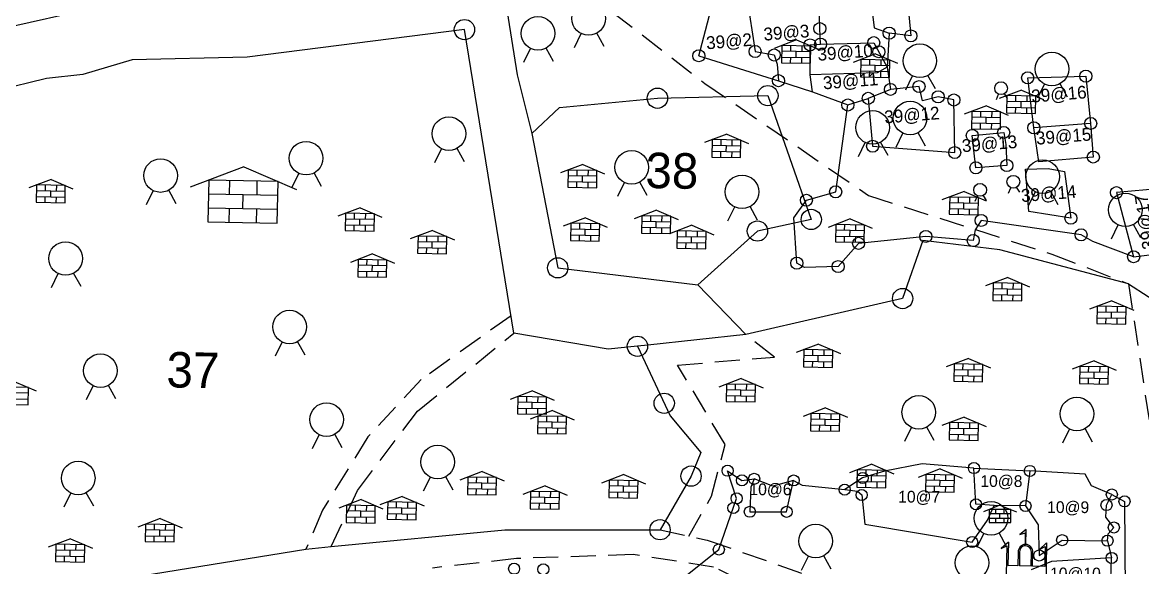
# Model space of a CAD drawing. Header units: metres. Extents: x 279543 to 281633, y 2052141 to 2055998.
# Drawn here: x 281136.9 to 281361.1, y 2052664.9 to 2052774 of the extents above; entities that cross this region are included whole.
import ezdxf
from ezdxf.enums import TextEntityAlignment as Align

# ---------------------------------------------------------------- set-up
doc = ezdxf.new("R2010")
doc.units = ezdxf.units.M
doc.linetypes.add('DASHED', pattern=[0.75, 0.5, -0.25])
for name, color, linetype in [('LINE_CARTTRACK', 2, 'DASHED'), ('LINE_FOOTPATH', 1, 'DASHED'), ('POLY_PARCEL', 6, 'Continuous'), ('POLY_ROAD', 30, 'Continuous'), ('TEXT_PARCEL', 7, 'Continuous')]:
    doc.layers.add(name, color=color, linetype=linetype)
doc.styles.add('TEXT_MAP', font='')
doc.styles.get('TEXT_MAP').set_extended_font_data('Kruti Dev 050')

# ---------------------------------------------------------------- blocks, each defined once
blk = doc.blocks.new('GHNN')
for p, q in [((281247.38, 2052769.02), (281248.73, 2052771.79)), ((281253.31, 2052769.18), (281251.82, 2052771.87)), ((281291.8, 2052770.54), (281287.34, 2052768.83)), ((281288.89, 2052769.42), (281288.82, 2052765.96)), ((281294.66, 2052769.31), (281288.89, 2052769.42)), ((281290.62, 2052769.39), (281290.6, 2052768.23)), ((281291.8, 2052770.54), (281296.19, 2052768.66)), ((281292.91, 2052768.19), (281292.93, 2052769.34)), ((281294.59, 2052765.85), (281294.66, 2052769.31)), ((281237.26, 2052766.05), (281238.6, 2052768.82)), ((281243.18, 2052766.21), (281241.7, 2052768.9)), ((281288.84, 2052767.11), (281294.62, 2052767)), ((281294.64, 2052768.16), (281288.87, 2052768.27)), ((281290.58, 2052767.08), (281290.55, 2052765.92)), ((281291.73, 2052767.06), (281291.75, 2052768.21)), ((281292.86, 2052765.88), (281292.89, 2052767.03)), ((281307.61, 2052767.73), (281303.15, 2052766.02)), ((281307.61, 2052767.73), (281312, 2052765.85)), ((281288.82, 2052765.96), (281294.59, 2052765.85)), ((281304.7, 2052766.62), (281304.64, 2052763.15)), ((281310.45, 2052765.35), (281304.68, 2052765.46)), ((281310.47, 2052766.51), (281304.7, 2052766.62)), ((281306.43, 2052766.58), (281306.41, 2052765.43)), ((281307.54, 2052764.25), (281307.57, 2052765.41)), ((281308.72, 2052765.38), (281308.74, 2052766.54)), ((281310.41, 2052763.04), (281310.47, 2052766.51)), ((281304.64, 2052763.15), (281310.41, 2052763.04)), ((281304.66, 2052764.31), (281310.43, 2052764.2)), ((281306.39, 2052764.27), (281306.37, 2052763.12)), ((281308.68, 2052763.08), (281308.7, 2052764.23)), ((281313.67, 2052760.56), (281315.01, 2052763.33)), ((281319.59, 2052760.72), (281318.1, 2052763.41)), ((281336.82, 2052760.49), (281332.36, 2052758.78)), ((281336.82, 2052760.49), (281341.21, 2052758.61)), ((281340.1, 2052758.91), (281341.44, 2052761.67)), ((281346.02, 2052759.06), (281344.54, 2052761.76)), ((281331.79, 2052758.61), (281332.24, 2052759.69)), ((281334.04, 2052758.79), (281333.42, 2052759.78)), ((281333.91, 2052759.38), (281333.85, 2052755.91)), ((281339.66, 2052758.11), (281333.89, 2052758.22)), ((281339.68, 2052759.26), (281333.91, 2052759.38)), ((281335.64, 2052759.34), (281335.62, 2052758.19)), ((281336.75, 2052757.01), (281336.78, 2052758.17)), ((281337.93, 2052758.14), (281337.95, 2052759.3)), ((281339.62, 2052755.8), (281339.68, 2052759.26)), ((281329.79, 2052757.35), (281325.33, 2052755.64)), ((281326.88, 2052756.23), (281326.81, 2052752.77)), ((281332.65, 2052756.12), (281326.88, 2052756.23)), ((281328.61, 2052756.2), (281328.59, 2052755.04)), ((281329.79, 2052757.35), (281334.18, 2052755.47)), ((281330.9, 2052755), (281330.92, 2052756.15)), ((281332.59, 2052752.66), (281332.65, 2052756.12)), ((281333.85, 2052755.91), (281339.62, 2052755.8)), ((281333.87, 2052757.07), (281339.64, 2052756.96)), ((281335.6, 2052757.03), (281335.58, 2052755.88)), ((281337.89, 2052755.83), (281337.91, 2052756.99)), ((281326.84, 2052753.92), (281332.61, 2052753.81)), ((281332.63, 2052754.96), (281326.86, 2052755.08)), ((281328.57, 2052753.89), (281328.55, 2052752.73)), ((281329.72, 2052753.87), (281329.74, 2052755.02)), ((281330.85, 2052752.69), (281330.88, 2052753.84)), ((281277.83, 2052751.68), (281273.37, 2052749.97)), ((281277.83, 2052751.68), (281282.22, 2052749.8)), ((281311.72, 2052749.1), (281313.07, 2052751.87)), ((281317.64, 2052749.26), (281316.16, 2052751.95)), ((281326.81, 2052752.77), (281332.59, 2052752.66)), ((281274.92, 2052750.57), (281274.85, 2052747.1)), ((281280.67, 2052749.3), (281274.9, 2052749.41)), ((281280.69, 2052750.46), (281274.92, 2052750.57)), ((281276.65, 2052750.53), (281276.63, 2052749.38)), ((281277.76, 2052748.2), (281277.78, 2052749.36)), ((281278.94, 2052749.34), (281278.96, 2052750.49)), ((281280.62, 2052746.99), (281280.69, 2052750.46)), ((281304.21, 2052747.23), (281305.55, 2052750)), ((281310.13, 2052747.39), (281308.64, 2052750.08)), ((281219.44, 2052745.98), (281220.79, 2052748.75)), ((281225.36, 2052746.14), (281223.88, 2052748.83)), ((281274.85, 2052747.1), (281280.62, 2052746.99)), ((281274.87, 2052748.26), (281280.65, 2052748.15)), ((281276.61, 2052748.23), (281276.58, 2052747.07)), ((281278.89, 2052747.03), (281278.91, 2052748.18)), ((281181.19, 2052745.15), (281170.47, 2052741.04)), ((281181.19, 2052745.15), (281191.75, 2052740.63)), ((281249.02, 2052745.62), (281244.56, 2052743.91)), ((281249.02, 2052745.62), (281253.41, 2052743.74)), ((281142.64, 2052742.61), (281138.18, 2052740.9)), ((281142.64, 2052742.61), (281147.03, 2052740.74)), ((281174.2, 2052742.47), (281174.04, 2052734.14)), ((281188.08, 2052742.2), (281174.2, 2052742.47)), ((281178.36, 2052742.39), (281178.31, 2052739.62)), ((281190.87, 2052741.06), (281192.22, 2052743.83)), ((281196.79, 2052741.22), (281195.31, 2052743.91)), ((281246.11, 2052744.5), (281246.05, 2052741.04)), ((281251.86, 2052743.24), (281246.09, 2052743.35)), ((281251.88, 2052744.39), (281246.11, 2052744.5)), ((281247.84, 2052744.47), (281247.82, 2052743.31)), ((281248.95, 2052742.14), (281248.98, 2052743.29)), ((281250.13, 2052743.27), (281250.15, 2052744.42)), ((281251.82, 2052740.93), (281251.88, 2052744.39)), ((281139.73, 2052741.5), (281139.66, 2052738.04)), ((281145.48, 2052740.23), (281139.71, 2052740.34)), ((281145.5, 2052741.39), (281139.73, 2052741.5)), ((281141.46, 2052741.47), (281141.44, 2052740.31)), ((281142.57, 2052739.14), (281142.59, 2052740.29)), ((281143.75, 2052740.27), (281143.77, 2052741.42)), ((281145.44, 2052737.93), (281145.5, 2052741.39)), ((281161.75, 2052737.6), (281163.1, 2052740.36)), ((281167.67, 2052737.75), (281166.19, 2052740.45)), ((281183.86, 2052739.51), (281183.91, 2052742.28)), ((281187.92, 2052733.88), (281188.08, 2052742.2)), ((281246.05, 2052741.04), (281251.82, 2052740.93)), ((281246.07, 2052742.19), (281251.84, 2052742.08)), ((281247.8, 2052742.16), (281247.78, 2052741)), ((281250.09, 2052740.96), (281250.11, 2052742.11)), ((281256.02, 2052739.25), (281257.36, 2052742.01)), ((281261.94, 2052739.4), (281260.45, 2052742.09)), ((281325.36, 2052740.21), (281320.9, 2052738.5)), ((281325.36, 2052740.21), (281329.75, 2052738.33)), ((281334.22, 2052739.88), (281334.68, 2052740.96)), ((281336.47, 2052740.06), (281335.85, 2052741.06)), ((281338.25, 2052737.38), (281339.59, 2052740.15)), ((281344.17, 2052737.54), (281342.68, 2052740.23)), ((281139.66, 2052738.04), (281145.44, 2052737.93)), ((281139.69, 2052739.19), (281145.46, 2052739.08)), ((281141.42, 2052739.16), (281141.4, 2052738)), ((281143.7, 2052737.96), (281143.73, 2052739.11)), ((281188.02, 2052739.43), (281174.15, 2052739.69)), ((281181.03, 2052736.79), (281181.08, 2052739.56)), ((281322.45, 2052739.09), (281322.38, 2052735.63)), ((281328.2, 2052737.83), (281322.43, 2052737.94)), ((281328.22, 2052738.98), (281322.45, 2052739.09)), ((281324.18, 2052739.06), (281324.16, 2052737.91)), ((281325.29, 2052736.73), (281325.31, 2052737.88)), ((281326.47, 2052737.86), (281326.49, 2052739.02)), ((281327.58, 2052738.26), (281328.04, 2052739.34)), ((281328.16, 2052735.52), (281328.22, 2052738.98)), ((281329.84, 2052738.43), (281329.22, 2052739.43)), ((281174.09, 2052736.92), (281187.97, 2052736.65)), ((281178.26, 2052736.84), (281178.2, 2052734.06)), ((281183.75, 2052733.96), (281183.81, 2052736.73)), ((281204.47, 2052736.96), (281200.02, 2052735.25)), ((281201.57, 2052735.85), (281201.5, 2052732.39)), ((281207.34, 2052735.74), (281201.57, 2052735.85)), ((281203.3, 2052735.82), (281203.28, 2052734.66)), ((281204.47, 2052736.96), (281208.86, 2052735.09)), ((281205.58, 2052734.62), (281205.61, 2052735.77)), ((281207.27, 2052732.28), (281207.34, 2052735.74)), ((281263.76, 2052736.47), (281259.3, 2052734.76)), ((281263.76, 2052736.47), (281268.15, 2052734.59)), ((281278.09, 2052734.34), (281279.44, 2052737.1)), ((281284.01, 2052734.49), (281282.53, 2052737.18)), ((281322.38, 2052735.63), (281328.16, 2052735.52)), ((281322.41, 2052736.79), (281328.18, 2052736.67)), ((281324.14, 2052736.75), (281324.12, 2052735.6)), ((281326.42, 2052735.55), (281326.45, 2052736.71)), ((281174.04, 2052734.14), (281187.92, 2052733.88)), ((281201.52, 2052733.54), (281207.29, 2052733.43)), ((281207.32, 2052734.58), (281201.54, 2052734.69)), ((281203.25, 2052733.51), (281203.23, 2052732.35)), ((281204.41, 2052733.48), (281204.43, 2052734.64)), ((281205.54, 2052732.31), (281205.56, 2052733.46)), ((281249.55, 2052734.94), (281245.09, 2052733.23)), ((281246.64, 2052733.83), (281246.58, 2052730.36)), ((281252.42, 2052733.72), (281246.64, 2052733.83)), ((281248.38, 2052733.79), (281248.35, 2052732.64)), ((281249.55, 2052734.94), (281253.94, 2052733.06)), ((281250.66, 2052732.6), (281250.68, 2052733.75)), ((281252.35, 2052730.25), (281252.42, 2052733.72)), ((281260.85, 2052735.35), (281260.79, 2052731.89)), ((281266.6, 2052734.09), (281260.83, 2052734.2)), ((281266.63, 2052735.24), (281260.85, 2052735.35)), ((281262.59, 2052735.32), (281262.56, 2052734.17)), ((281263.7, 2052732.99), (281263.72, 2052734.14)), ((281264.87, 2052734.12), (281264.89, 2052735.28)), ((281270.86, 2052733.43), (281266.4, 2052731.72)), ((281266.56, 2052731.78), (281266.63, 2052735.24)), ((281270.86, 2052733.43), (281275.25, 2052731.55)), ((281302.57, 2052734.72), (281298.11, 2052733.01)), ((281299.66, 2052733.6), (281299.6, 2052730.14)), ((281305.44, 2052733.49), (281299.66, 2052733.6)), ((281301.39, 2052733.57), (281301.37, 2052732.41)), ((281302.57, 2052734.72), (281306.96, 2052732.84)), ((281303.68, 2052732.37), (281303.7, 2052733.52)), ((281305.37, 2052730.03), (281305.44, 2052733.49)), ((281354.81, 2052730.74), (281356.15, 2052733.51)), ((281360.73, 2052730.9), (281359.24, 2052733.59)), ((281201.5, 2052732.39), (281207.27, 2052732.28)), ((281218.98, 2052732.41), (281214.52, 2052730.7)), ((281216.07, 2052731.29), (281216, 2052727.83)), ((281221.84, 2052731.18), (281216.07, 2052731.29)), ((281217.8, 2052731.26), (281217.78, 2052730.1)), ((281218.98, 2052732.41), (281223.37, 2052730.53)), ((281220.09, 2052730.06), (281220.11, 2052731.21)), ((281221.78, 2052727.72), (281221.84, 2052731.18)), ((281246.6, 2052731.52), (281252.37, 2052731.41)), ((281252.39, 2052732.56), (281246.62, 2052732.67)), ((281248.33, 2052731.49), (281248.31, 2052730.33)), ((281249.49, 2052731.46), (281249.51, 2052732.62)), ((281250.62, 2052730.29), (281250.64, 2052731.44)), ((281260.79, 2052731.89), (281266.56, 2052731.78)), ((281260.81, 2052733.04), (281266.58, 2052732.93)), ((281262.54, 2052733.01), (281262.52, 2052731.86)), ((281264.83, 2052731.81), (281264.85, 2052732.97)), ((281267.95, 2052732.32), (281267.88, 2052728.85)), ((281273.7, 2052731.05), (281267.93, 2052731.16)), ((281273.72, 2052732.21), (281267.95, 2052732.32)), ((281269.68, 2052732.28), (281269.66, 2052731.13)), ((281270.79, 2052729.95), (281270.81, 2052731.11)), ((281271.97, 2052731.08), (281271.99, 2052732.24)), ((281273.65, 2052728.74), (281273.72, 2052732.21)), ((281299.62, 2052731.29), (281305.39, 2052731.18)), ((281305.41, 2052732.34), (281299.64, 2052732.45)), ((281301.35, 2052731.26), (281301.33, 2052730.1)), ((281302.5, 2052731.24), (281302.53, 2052732.39)), ((281303.64, 2052730.06), (281303.66, 2052731.21)), ((281216.03, 2052728.98), (281221.8, 2052728.87)), ((281221.82, 2052730.03), (281216.05, 2052730.14)), ((281217.76, 2052728.95), (281217.73, 2052727.8)), ((281218.91, 2052728.93), (281218.93, 2052730.08)), ((281220.04, 2052727.75), (281220.07, 2052728.91)), ((281246.58, 2052730.36), (281252.35, 2052730.25)), ((281267.88, 2052728.85), (281273.65, 2052728.74)), ((281267.9, 2052730.01), (281273.68, 2052729.9)), ((281269.64, 2052729.97), (281269.61, 2052728.82)), ((281271.92, 2052728.78), (281271.94, 2052729.93)), ((281299.6, 2052730.14), (281305.37, 2052730.03)), ((281206.99, 2052727.72), (281202.53, 2052726.01)), ((281206.99, 2052727.72), (281211.38, 2052725.84)), ((281216, 2052727.83), (281221.78, 2052727.72)), ((281204.08, 2052726.6), (281204.02, 2052723.14)), ((281209.83, 2052725.34), (281204.06, 2052725.45)), ((281209.86, 2052726.49), (281204.08, 2052726.6)), ((281205.82, 2052726.57), (281205.79, 2052725.41)), ((281206.93, 2052724.24), (281206.95, 2052725.39)), ((281208.1, 2052725.37), (281208.13, 2052726.52)), ((281209.79, 2052723.03), (281209.86, 2052726.49)), ((281142.74, 2052721), (281144.08, 2052723.77)), ((281148.66, 2052721.16), (281147.17, 2052723.85)), ((281204.02, 2052723.14), (281209.79, 2052723.03)), ((281204.04, 2052724.29), (281209.81, 2052724.18)), ((281205.77, 2052724.26), (281205.75, 2052723.1)), ((281208.06, 2052723.06), (281208.08, 2052724.21)), ((281334.06, 2052723), (281329.6, 2052721.29)), ((281334.06, 2052723), (281338.45, 2052721.12)), ((281331.15, 2052721.89), (281331.08, 2052718.42)), ((281336.9, 2052720.62), (281331.13, 2052720.73)), ((281336.92, 2052721.78), (281331.15, 2052721.89)), ((281332.88, 2052721.85), (281332.86, 2052720.7)), ((281333.99, 2052719.52), (281334.01, 2052720.68)), ((281335.17, 2052720.65), (281335.19, 2052721.81)), ((281336.86, 2052718.31), (281336.92, 2052721.78)), ((281331.08, 2052718.42), (281336.86, 2052718.31)), ((281331.11, 2052719.58), (281336.88, 2052719.47)), ((281332.84, 2052719.54), (281332.82, 2052718.39)), ((281335.12, 2052718.35), (281335.15, 2052719.5)), ((281354.89, 2052718.35), (281350.43, 2052716.64)), ((281354.89, 2052718.35), (281359.28, 2052716.47)), ((281351.98, 2052717.24), (281351.92, 2052713.77)), ((281357.73, 2052715.97), (281351.96, 2052716.08)), ((281357.76, 2052717.13), (281351.98, 2052717.24)), ((281353.72, 2052717.2), (281353.69, 2052716.05)), ((281354.83, 2052714.87), (281354.85, 2052716.03)), ((281356, 2052716.01), (281356.02, 2052717.16)), ((281357.69, 2052713.66), (281357.76, 2052717.13)), ((281351.92, 2052713.77), (281357.69, 2052713.66)), ((281351.94, 2052714.93), (281357.71, 2052714.82)), ((281353.67, 2052714.9), (281353.65, 2052713.74)), ((281355.96, 2052713.7), (281355.98, 2052714.85)), ((281187.56, 2052707.31), (281188.9, 2052710.08)), ((281193.48, 2052707.47), (281191.99, 2052710.16)), ((281296.21, 2052709.67), (281291.75, 2052707.96)), ((281296.21, 2052709.67), (281300.6, 2052707.79)), ((281293.3, 2052708.56), (281293.23, 2052705.09)), ((281299.05, 2052707.29), (281293.28, 2052707.4)), ((281299.07, 2052708.45), (281293.3, 2052708.56)), ((281295.03, 2052708.52), (281295.01, 2052707.37)), ((281296.14, 2052706.19), (281296.16, 2052707.35)), ((281297.32, 2052707.33), (281297.34, 2052708.48)), ((281299, 2052704.98), (281299.07, 2052708.45)), ((281326.23, 2052706.81), (281321.77, 2052705.1)), ((281326.23, 2052706.81), (281330.62, 2052704.93)), ((281293.23, 2052705.09), (281299, 2052704.98)), ((281293.25, 2052706.25), (281299.03, 2052706.14)), ((281294.99, 2052706.22), (281294.96, 2052705.06)), ((281297.27, 2052705.02), (281297.29, 2052706.17)), ((281323.32, 2052705.69), (281323.25, 2052702.23)), ((281329.07, 2052704.43), (281323.3, 2052704.54)), ((281329.09, 2052705.58), (281323.32, 2052705.69)), ((281325.05, 2052705.66), (281325.03, 2052704.51)), ((281326.16, 2052703.33), (281326.18, 2052704.49)), ((281327.34, 2052704.46), (281327.36, 2052705.62)), ((281329.03, 2052702.12), (281329.09, 2052705.58)), ((281351.39, 2052706.33), (281346.93, 2052704.62)), ((281348.48, 2052705.21), (281348.42, 2052701.75)), ((281354.26, 2052705.1), (281348.48, 2052705.21)), ((281350.22, 2052705.18), (281350.19, 2052704.03)), ((281351.39, 2052706.33), (281355.78, 2052704.45)), ((281352.5, 2052703.98), (281352.53, 2052705.14)), ((281354.19, 2052701.64), (281354.26, 2052705.1)), ((281135.27, 2052702.2), (281139.66, 2052700.32)), ((281280.71, 2052702.78), (281276.25, 2052701.07)), ((281280.71, 2052702.78), (281285.1, 2052700.9)), ((281323.25, 2052702.23), (281329.03, 2052702.12)), ((281323.28, 2052703.39), (281329.05, 2052703.28)), ((281325.01, 2052703.35), (281324.99, 2052702.2)), ((281327.29, 2052702.15), (281327.32, 2052703.31)), ((281348.44, 2052702.9), (281354.21, 2052702.79)), ((281354.23, 2052703.95), (281348.46, 2052704.06)), ((281350.17, 2052702.87), (281350.15, 2052701.72)), ((281351.33, 2052702.85), (281351.35, 2052704)), ((281352.46, 2052701.67), (281352.48, 2052702.83)), ((281138.11, 2052699.82), (281132.34, 2052699.93)), ((281138.13, 2052700.97), (281132.36, 2052701.09)), ((281138.06, 2052697.51), (281138.13, 2052700.97)), ((281149.71, 2052698.55), (281151.05, 2052701.31)), ((281155.63, 2052698.7), (281154.14, 2052701.4)), ((281238.95, 2052700.3), (281234.49, 2052698.59)), ((281238.95, 2052700.3), (281243.34, 2052698.42)), ((281277.8, 2052701.66), (281277.73, 2052698.2)), ((281283.55, 2052700.4), (281277.78, 2052700.51)), ((281283.57, 2052701.55), (281277.8, 2052701.66)), ((281279.53, 2052701.63), (281279.51, 2052700.48)), ((281280.64, 2052699.3), (281280.67, 2052700.46)), ((281281.82, 2052700.43), (281281.84, 2052701.59)), ((281283.51, 2052698.09), (281283.57, 2052701.55)), ((281348.42, 2052701.75), (281354.19, 2052701.64)), ((281132.29, 2052697.62), (281138.06, 2052697.51)), ((281132.32, 2052698.78), (281138.09, 2052698.67)), ((281236.04, 2052699.18), (281235.98, 2052695.72)), ((281241.79, 2052697.92), (281236.02, 2052698.03)), ((281241.81, 2052699.07), (281236.04, 2052699.18)), ((281237.77, 2052699.15), (281237.75, 2052697.99)), ((281238.88, 2052696.82), (281238.91, 2052697.97)), ((281240.06, 2052697.95), (281240.08, 2052699.1)), ((281241.75, 2052695.61), (281241.81, 2052699.07)), ((281277.73, 2052698.2), (281283.51, 2052698.09)), ((281277.76, 2052699.36), (281283.53, 2052699.25)), ((281279.49, 2052699.32), (281279.47, 2052698.17)), ((281281.78, 2052698.12), (281281.8, 2052699.28)), ((281235.98, 2052695.72), (281241.75, 2052695.61)), ((281236, 2052696.87), (281241.77, 2052696.76)), ((281237.73, 2052696.84), (281237.71, 2052695.69)), ((281242.95, 2052696.38), (281238.49, 2052694.67)), ((281240.04, 2052695.26), (281239.97, 2052691.8)), ((281240.02, 2052695.64), (281240.04, 2052696.8)), ((281245.81, 2052695.15), (281240.04, 2052695.26)), ((281241.77, 2052695.23), (281241.75, 2052694.07)), ((281242.95, 2052696.38), (281247.34, 2052694.5)), ((281297.6, 2052696.9), (281293.14, 2052695.19)), ((281294.69, 2052695.79), (281294.62, 2052692.32)), ((281300.46, 2052695.67), (281294.69, 2052695.79)), ((281296.42, 2052695.75), (281296.4, 2052694.6)), ((281297.6, 2052696.9), (281301.99, 2052695.02)), ((281298.71, 2052694.55), (281298.73, 2052695.71)), ((281300.39, 2052692.21), (281300.46, 2052695.67)), ((281245.79, 2052693.99), (281240.02, 2052694.11)), ((281242.88, 2052692.9), (281242.9, 2052694.05)), ((281244.06, 2052694.03), (281244.08, 2052695.18)), ((281245.74, 2052691.69), (281245.81, 2052695.15)), ((281294.64, 2052693.48), (281300.42, 2052693.37)), ((281300.44, 2052694.52), (281294.67, 2052694.63)), ((281296.38, 2052693.44), (281296.35, 2052692.29)), ((281297.53, 2052693.42), (281297.55, 2052694.58)), ((281298.66, 2052692.24), (281298.68, 2052693.4)), ((281313.46, 2052690.22), (281314.8, 2052692.99)), ((281319.38, 2052690.38), (281317.9, 2052693.07)), ((281325.35, 2052695.06), (281320.89, 2052693.35)), ((281322.44, 2052693.95), (281322.38, 2052690.48)), ((281328.21, 2052693.84), (281322.44, 2052693.95)), ((281324.17, 2052693.91), (281324.15, 2052692.76)), ((281325.35, 2052695.06), (281329.74, 2052693.18)), ((281326.46, 2052692.71), (281326.48, 2052693.87)), ((281328.15, 2052690.37), (281328.21, 2052693.84)), ((281194.97, 2052688.77), (281196.31, 2052691.54)), ((281200.89, 2052688.93), (281199.4, 2052691.62)), ((281239.97, 2052691.8), (281245.74, 2052691.69)), ((281239.99, 2052692.95), (281245.76, 2052692.84)), ((281241.72, 2052692.92), (281241.7, 2052691.76)), ((281244.01, 2052691.72), (281244.03, 2052692.87)), ((281294.62, 2052692.32), (281300.39, 2052692.21)), ((281322.4, 2052691.64), (281328.17, 2052691.53)), ((281328.19, 2052692.68), (281322.42, 2052692.79)), ((281324.13, 2052691.6), (281324.11, 2052690.45)), ((281325.28, 2052691.58), (281325.31, 2052692.74)), ((281326.42, 2052690.41), (281326.44, 2052691.56)), ((281345.1, 2052689.9), (281346.44, 2052692.67)), ((281351.02, 2052690.06), (281349.53, 2052692.75)), ((281322.38, 2052690.48), (281328.15, 2052690.37)), ((281228.92, 2052684.18), (281224.46, 2052682.47)), ((281228.92, 2052684.18), (281233.31, 2052682.3)), ((281306.86, 2052685.61), (281302.4, 2052683.9)), ((281303.95, 2052684.5), (281303.89, 2052681.03)), ((281309.73, 2052684.39), (281303.95, 2052684.5)), ((281305.68, 2052684.46), (281305.66, 2052683.31)), ((281306.86, 2052685.61), (281311.25, 2052683.73)), ((281307.97, 2052683.26), (281307.99, 2052684.42)), ((281309.66, 2052680.92), (281309.73, 2052684.39)), ((281320.57, 2052684.69), (281316.12, 2052682.99)), ((281320.57, 2052684.69), (281324.96, 2052682.82)), ((281217.2, 2052680.28), (281218.54, 2052683.05)), ((281223.12, 2052680.43), (281221.63, 2052683.13)), ((281226.01, 2052683.06), (281225.94, 2052679.6)), ((281231.76, 2052681.8), (281225.99, 2052681.91)), ((281231.78, 2052682.95), (281226.01, 2052683.06)), ((281227.74, 2052683.03), (281227.72, 2052681.88)), ((281228.85, 2052680.7), (281228.87, 2052681.86)), ((281230.03, 2052681.83), (281230.05, 2052682.99)), ((281231.71, 2052679.49), (281231.78, 2052682.95)), ((281257.22, 2052683.55), (281252.76, 2052681.84)), ((281254.31, 2052682.43), (281254.25, 2052678.97)), ((281260.09, 2052682.32), (281254.31, 2052682.43)), ((281256.05, 2052682.4), (281256.02, 2052681.25)), ((281257.22, 2052683.55), (281261.61, 2052681.67)), ((281258.33, 2052681.2), (281258.35, 2052682.36)), ((281260.02, 2052678.86), (281260.09, 2052682.32)), ((281303.91, 2052682.19), (281309.68, 2052682.08)), ((281309.7, 2052683.23), (281303.93, 2052683.34)), ((281305.64, 2052682.15), (281305.62, 2052681)), ((281306.79, 2052682.13), (281306.82, 2052683.29)), ((281307.93, 2052680.96), (281307.95, 2052682.11)), ((281317.67, 2052683.58), (281317.6, 2052680.12)), ((281323.42, 2052682.31), (281317.64, 2052682.43)), ((281323.44, 2052683.47), (281317.67, 2052683.58)), ((281319.4, 2052683.55), (281319.38, 2052682.39)), ((281320.51, 2052681.22), (281320.53, 2052682.37)), ((281321.68, 2052682.35), (281321.71, 2052683.5)), ((281323.37, 2052680.01), (281323.44, 2052683.47)), ((281145.27, 2052677.07), (281146.61, 2052679.84)), ((281151.19, 2052677.23), (281149.7, 2052679.92)), ((281225.94, 2052679.6), (281231.71, 2052679.49)), ((281225.97, 2052680.76), (281231.74, 2052680.65)), ((281227.7, 2052680.72), (281227.67, 2052679.57)), ((281229.98, 2052679.52), (281230.01, 2052680.68)), ((281241.5, 2052681.3), (281237.05, 2052679.59)), ((281238.6, 2052680.18), (281238.53, 2052676.72)), ((281244.37, 2052680.07), (281238.6, 2052680.18)), ((281240.33, 2052680.15), (281240.3, 2052679)), ((281241.5, 2052681.3), (281245.89, 2052679.42)), ((281242.61, 2052678.95), (281242.64, 2052680.11)), ((281244.3, 2052676.61), (281244.37, 2052680.07)), ((281254.27, 2052680.12), (281260.04, 2052680.01)), ((281260.06, 2052681.17), (281254.29, 2052681.28)), ((281256, 2052680.09), (281255.98, 2052678.94)), ((281257.16, 2052680.07), (281257.18, 2052681.22)), ((281258.29, 2052678.89), (281258.31, 2052680.05)), ((281303.89, 2052681.03), (281309.66, 2052680.92)), ((281317.6, 2052680.12), (281323.37, 2052680.01)), ((281317.62, 2052681.27), (281323.39, 2052681.16)), ((281319.35, 2052681.24), (281319.33, 2052680.08)), ((281321.64, 2052680.04), (281321.66, 2052681.19)), ((281204.67, 2052678.55), (281200.21, 2052676.84)), ((281201.76, 2052677.43), (281201.7, 2052673.97)), ((281207.53, 2052677.32), (281201.76, 2052677.43)), ((281203.49, 2052677.4), (281203.47, 2052676.24)), ((281204.67, 2052678.55), (281209.06, 2052676.67)), ((281205.78, 2052676.2), (281205.8, 2052677.35)), ((281207.47, 2052673.86), (281207.53, 2052677.32)), ((281212.91, 2052679.18), (281208.45, 2052677.47)), ((281210, 2052678.07), (281209.93, 2052674.6)), ((281215.77, 2052677.96), (281210, 2052678.07)), ((281211.73, 2052678.03), (281211.71, 2052676.88)), ((281212.91, 2052679.18), (281217.3, 2052677.3)), ((281214.02, 2052676.84), (281214.04, 2052677.99)), ((281215.7, 2052674.49), (281215.77, 2052677.96)), ((281238.55, 2052677.87), (281244.32, 2052677.76)), ((281244.35, 2052678.92), (281238.57, 2052679.03)), ((281240.28, 2052677.84), (281240.26, 2052676.69)), ((281241.44, 2052677.82), (281241.46, 2052678.97)), ((281242.57, 2052676.64), (281242.59, 2052677.8)), ((281254.25, 2052678.97), (281260.02, 2052678.86)), ((281332.51, 2052677.44), (281329.2, 2052676.11)), ((281332.51, 2052677.44), (281335.82, 2052676.09)), ((281201.72, 2052675.12), (281207.49, 2052675.01)), ((281207.51, 2052676.17), (281201.74, 2052676.28)), ((281203.45, 2052675.09), (281203.43, 2052673.93)), ((281204.6, 2052675.07), (281204.63, 2052676.22)), ((281209.95, 2052675.76), (281215.72, 2052675.65)), ((281215.75, 2052676.8), (281209.98, 2052676.91)), ((281211.68, 2052675.73), (281211.66, 2052674.57)), ((281212.84, 2052675.7), (281212.86, 2052676.86)), ((281213.97, 2052674.53), (281213.99, 2052675.68)), ((281238.53, 2052676.72), (281244.3, 2052676.61)), ((281330.35, 2052676.57), (281330.34, 2052673.98)), ((281334.67, 2052676.56), (281330.35, 2052676.57)), ((281334.67, 2052675.7), (281330.35, 2052675.71)), ((281331.64, 2052676.57), (281331.64, 2052675.71)), ((281332.5, 2052674.84), (281332.51, 2052675.7)), ((281333.37, 2052675.7), (281333.37, 2052676.57)), ((281334.66, 2052673.97), (281334.67, 2052676.56)), ((281164.46, 2052674.76), (281160, 2052673.05)), ((281161.55, 2052673.64), (281161.48, 2052670.18)), ((281167.32, 2052673.53), (281161.55, 2052673.64)), ((281163.28, 2052673.61), (281163.26, 2052672.45)), ((281164.46, 2052674.76), (281168.85, 2052672.88)), ((281165.57, 2052672.41), (281165.59, 2052673.56)), ((281167.25, 2052670.07), (281167.32, 2052673.53)), ((281201.7, 2052673.97), (281207.47, 2052673.86)), ((281205.74, 2052673.89), (281205.76, 2052675.04)), ((281209.93, 2052674.6), (281215.7, 2052674.49)), ((281330.34, 2052674.85), (281334.66, 2052674.84)), ((281330.34, 2052673.98), (281334.66, 2052673.97)), ((281331.64, 2052674.84), (281331.64, 2052673.98)), ((281333.37, 2052673.98), (281333.37, 2052674.84)), ((281146.52, 2052670.73), (281142.06, 2052669.02)), ((281146.52, 2052670.73), (281150.91, 2052668.85)), ((281161.5, 2052671.33), (281167.28, 2052671.22)), ((281167.3, 2052672.38), (281161.53, 2052672.49)), ((281163.24, 2052671.3), (281163.21, 2052670.15)), ((281164.39, 2052671.28), (281164.41, 2052672.43)), ((281165.52, 2052670.1), (281165.55, 2052671.26)), ((281327.92, 2052669.02), (281329.26, 2052671.79)), ((281333.84, 2052669.18), (281332.36, 2052671.87)), ((281337.74, 2052672.55), (281336.49, 2052671.56)), ((281336.49, 2052671.56), (281337.65, 2052671.89)), ((281337.61, 2052669.58), (281337.65, 2052671.89)), ((281337.68, 2052669.58), (281337.74, 2052672.55)), ((281143.61, 2052669.61), (281143.54, 2052666.15)), ((281149.36, 2052668.35), (281143.59, 2052668.46)), ((281149.38, 2052669.5), (281143.61, 2052669.61)), ((281145.34, 2052669.58), (281145.32, 2052668.42)), ((281146.45, 2052667.25), (281146.47, 2052668.4)), ((281147.63, 2052668.38), (281147.65, 2052669.53)), ((281149.31, 2052666.04), (281149.38, 2052669.5)), ((281161.48, 2052670.18), (281167.25, 2052670.07)), ((281334.2, 2052670.04), (281332.77, 2052668.74)), ((281332.77, 2052668.74), (281333.89, 2052669.31)), ((281333.89, 2052669.31), (281333.72, 2052660.68)), ((281334.2, 2052670.04), (281334.11, 2052665.33)), ((281341.85, 2052669.89), (281340.42, 2052668.59)), ((281340.42, 2052668.59), (281341.53, 2052669.16)), ((281341.53, 2052669.16), (281341.46, 2052665.18)), ((281341.85, 2052669.89), (281341.67, 2052660.52)), ((281143.54, 2052666.15), (281149.31, 2052666.04)), ((281143.56, 2052667.3), (281149.34, 2052667.19)), ((281145.3, 2052667.27), (281145.27, 2052666.12)), ((281147.58, 2052666.07), (281147.6, 2052667.23)), ((281292.83, 2052664.46), (281294.18, 2052667.22)), ((281298.75, 2052664.61), (281297.27, 2052667.3)), ((281336.17, 2052668.06), (281336.12, 2052665.29)), ((281336.44, 2052668.07), (281336.39, 2052665.28)), ((281338.74, 2052665.24), (281338.8, 2052668.02)), ((281339.01, 2052665.23), (281339.07, 2052668.01)), ((281336.12, 2052665.29), (281334.11, 2052665.33)), ((281338.74, 2052665.24), (281336.39, 2052665.28)), ((281341.46, 2052665.18), (281339.01, 2052665.23))]:
    blk.add_line(p, q)
for centre, radius in [((281250.2, 2052774.81), 3.36), ((281225.36, 2052772.59), 2.03), ((281240.07, 2052771.84), 3.36), ((281296.48, 2052772.79), 1.21), ((281310.33, 2052771.88), 1.21), ((281314.7, 2052771.33), 1.21), ((281283.51, 2052768.22), 1.21), ((281294.52, 2052769.53), 1.21), ((281296.62, 2052769.69), 1.21), ((281307.26, 2052769.97), 1.21), ((281308.27, 2052768.16), 1.21), ((281316.48, 2052766.36), 3.36), ((281272.27, 2052767.36), 1.21), ((281287.35, 2052767.52), 1.21), ((281342.91, 2052764.7), 3.36), ((281288.19, 2052762.37), 1.21), ((281338.06, 2052762.94), 1.21), ((281349.7, 2052763.29), 1.21), ((281263.97, 2052758.86), 2.03), ((281286.08, 2052759.38), 2.03), ((281310.59, 2052760.63), 1.21), ((281316.32, 2052761.19), 1.21), ((281320.14, 2052759.15), 1.21), ((281332.74, 2052760.87), 1.28), ((281302.06, 2052757.51), 1.21), ((281306.17, 2052758.84), 1.21), ((281314.53, 2052754.89), 3.36), ((281323.3, 2052758.51), 1.21), ((281307.02, 2052753.02), 3.36), ((281222.25, 2052751.77), 3.36), ((281339.29, 2052752.93), 1.21), ((281350.66, 2052753.82), 1.21), ((281326.97, 2052751.41), 1.21), ((281333.26, 2052752.02), 1.21), ((281193.68, 2052746.86), 3.36), ((281307.04, 2052749.25), 1.21), ((281323.46, 2052747.98), 1.21), ((281258.83, 2052745.04), 3.36), ((281351.19, 2052747.09), 1.21), ((281164.56, 2052743.39), 3.36), ((281327.7, 2052744.92), 1.21), ((281333.88, 2052745.4), 1.21), ((281341.06, 2052743.17), 3.36), ((281280.9, 2052740.13), 3.36), ((281335.18, 2052742.14), 1.28), ((281299.64, 2052740.12), 1.21), ((281328.54, 2052740.52), 1.28), ((281355.81, 2052739.97), 1.21), ((281293.78, 2052738.44), 1.21), ((281357.62, 2052736.53), 3.36), ((281294.76, 2052734.61), 2.03), ((281328.75, 2052734.41), 1.21), ((281346.71, 2052734.87), 1.21), ((281283.98, 2052732.29), 2.03), ((281317.67, 2052731.21), 1.21), ((281327.17, 2052730.4), 1.21), ((281348.74, 2052731.54), 1.21), ((281145.55, 2052726.79), 3.36), ((281304.23, 2052729.82), 1.21), ((281244.02, 2052724.92), 2.03), ((281291.88, 2052725.86), 1.21), ((281359.26, 2052727.14), 1.21), ((281300.15, 2052725.17), 1.21), ((281313.04, 2052718.78), 2.03), ((281190.37, 2052713.1), 3.36), ((281259.98, 2052709.22), 2.03), ((281152.52, 2052704.34), 3.36), ((281265.34, 2052697.82), 2.03), ((281197.78, 2052694.56), 3.36), ((281316.27, 2052696.01), 3.36), ((281347.91, 2052695.69), 3.36), ((281220.01, 2052686.07), 3.36), ((281148.08, 2052682.86), 3.36), ((281270.7, 2052683.25), 2.03), ((281278.01, 2052684.32), 1.11), ((281327.3, 2052684.85), 1.11), ((281338.49, 2052684.29), 1.11), ((281280.88, 2052682.4), 1.11), ((281283.33, 2052682.71), 1.11), ((281291.22, 2052682.38), 1.11), ((281305.02, 2052682.88), 1.11), ((281279.81, 2052678.78), 1.11), ((281301.44, 2052680.54), 1.11), ((281304.85, 2052679.47), 1.11), ((281354.89, 2052679.57), 1.11), ((281279.15, 2052676.88), 1.11), ((281327.71, 2052677.61), 1.11), ((281330.73, 2052674.81), 3.36), ((281337.62, 2052677.27), 1.11), ((281353.82, 2052677.45), 1.11), ((281357.44, 2052678.18), 1.11), ((281282.47, 2052676.11), 1.11), ((281289.82, 2052676.1), 1.11), ((281264.49, 2052672.52), 2.03), ((281295.64, 2052670.25), 3.36), ((281355.3, 2052672.97), 1.11), ((281326.95, 2052670.05), 1.11), ((281344.96, 2052670.44), 1.11), ((281354.02, 2052670.31), 1.11), ((281276.27, 2052668.56), 1.11), ((281326.91, 2052665.91), 3.36), ((281340.37, 2052667.36), 1.11), ((281354.86, 2052666.88), 1.11), ((281235.3, 2052664.71), 1.11), ((281241.16, 2052664.59), 1.11)]:
    blk.add_circle(centre, radius)
for radius, start, end in [(1.45, 90.5266, 182.5488), (1.18, 354.8688, 182.936), (1.45, 355.256, 87.5443)]:
    blk.add_arc((281337.62, 2052668.13), radius, start, end)
at = {"layer": 'LINE_CARTTRACK', "ltscale": 10}
for p, q in [((281234.68, 2052715.32), (281216.69, 2052702.55)), ((281215.94, 2052696.25), (281235.24, 2052711.84)), ((281216.69, 2052702.55), (281206.05, 2052691.08)), ((281203.96, 2052680.39), (281215.94, 2052696.25)), ((281206.05, 2052691.08), (281196.94, 2052676.43)), ((281198.69, 2052669.14), (281203.96, 2052680.39)), ((281196.94, 2052676.43), (281193.63, 2052668.6)), ((281264.49, 2052672.52), (281273.92, 2052670.45)), ((281273.92, 2052670.45), (281293.05, 2052663.77)), ((281235.76, 2052666.75), (281219, 2052664.86)), ((281259.13, 2052667.56), (281235.76, 2052666.75)), ((281275.18, 2052665.05), (281259.13, 2052667.56)), ((281294.26, 2052655.85), (281275.18, 2052665.05))]:
    blk.add_line(p, q, dxfattribs=at)
at = {"layer": 'LINE_FOOTPATH', "ltscale": 10}
for p, q in [((281249.06, 2052780.7), (281273.47, 2052761.81)), ((281273.47, 2052761.81), (281306.19, 2052739.42)), ((281306.19, 2052739.42), (281342.89, 2052727.68)), ((281342.89, 2052727.68), (281358.24, 2052721.71)), ((281358.24, 2052721.71), (281366.36, 2052667.92)), ((281287.41, 2052707.06), (281281.64, 2052711.58)), ((281268.01, 2052705.47), (281287.41, 2052707.06)), ((281277.53, 2052689.58), (281268.01, 2052705.47)), ((281274.81, 2052679.25), (281277.53, 2052689.58)), ((281270.28, 2052671.25), (281274.81, 2052679.25))]:
    blk.add_line(p, q, dxfattribs=at)
at = {"layer": 'POLY_PARCEL'}
for p, q in [((281272.27, 2052767.36), (281276.79, 2052784.81)), ((281281.69, 2052780.42), (281283.51, 2052768.22)), ((281296.48, 2052772.79), (281296.2, 2052782.09)), ((281313.63, 2052782.24), (281314.7, 2052771.33)), ((281306.8, 2052777.26), (281307.35, 2052772.98)), ((281296.62, 2052769.69), (281296.48, 2052772.79)), ((281307.35, 2052772.98), (281310.33, 2052771.88)), ((281310.33, 2052771.88), (281309.97, 2052765.08)), ((281314.7, 2052771.33), (281310.33, 2052771.88)), ((281294.52, 2052769.53), (281296.62, 2052769.69)), ((281294.54, 2052763.54), (281294.52, 2052769.53)), ((281296.62, 2052769.69), (281307.26, 2052769.97)), ((281307.26, 2052769.97), (281309.97, 2052765.08)), ((281272.27, 2052767.36), (281288.19, 2052762.37)), ((281283.51, 2052768.22), (281287.35, 2052767.52)), ((281287.35, 2052767.52), (281287.93, 2052765.68)), ((281287.93, 2052765.68), (281288.19, 2052762.37)), ((281309.97, 2052765.08), (281307.95, 2052763.92)), ((281309.97, 2052765.08), (281310.59, 2052760.63)), ((281307.95, 2052763.92), (281294.54, 2052763.54)), ((281295.03, 2052760.13), (281294.54, 2052763.54)), ((281338.06, 2052762.94), (281349.7, 2052763.29)), ((281339.29, 2052752.93), (281338.06, 2052762.94)), ((281349.7, 2052763.29), (281350.66, 2052753.82)), ((281288.19, 2052762.37), (281295.03, 2052760.13)), ((281310.59, 2052760.63), (281306.17, 2052758.84)), ((281316.32, 2052761.19), (281310.59, 2052760.63)), ((281316.99, 2052758.35), (281316.32, 2052761.19)), ((281244.37, 2052757.02), (281263.97, 2052758.86)), ((281263.97, 2052758.86), (281286.08, 2052759.38)), ((281286.08, 2052759.38), (281294.76, 2052734.61)), ((281295.03, 2052760.13), (281302.06, 2052757.51)), ((281302.06, 2052757.51), (281306.17, 2052758.84)), ((281306.17, 2052758.84), (281307.04, 2052749.25)), ((281320.14, 2052759.15), (281316.99, 2052758.35)), ((281323.3, 2052758.51), (281320.14, 2052759.15)), ((281323.46, 2052747.98), (281323.3, 2052758.51)), ((281238.85, 2052751.83), (281244.37, 2052757.02)), ((281299.64, 2052740.12), (281302.06, 2052757.51)), ((281350.66, 2052753.82), (281339.29, 2052752.93)), ((281350.66, 2052753.82), (281351.19, 2052747.09)), ((281326.97, 2052751.41), (281333.26, 2052752.02)), ((281327.7, 2052744.92), (281326.97, 2052751.41)), ((281333.26, 2052752.02), (281333.67, 2052749.61)), ((281340.27, 2052746.13), (281339.29, 2052752.93)), ((281307.04, 2052749.25), (281323.46, 2052747.98)), ((281333.67, 2052749.61), (281333.88, 2052745.4)), ((281351.19, 2052747.09), (281340.27, 2052746.13)), ((281333.88, 2052745.4), (281327.7, 2052744.92)), ((281337.61, 2052744.7), (281342.15, 2052744.83)), ((281338.27, 2052736.2), (281337.61, 2052744.7)), ((281342.15, 2052744.83), (281345.42, 2052744.2)), ((281345.42, 2052744.2), (281346.71, 2052734.87)), ((281293.78, 2052738.44), (281299.64, 2052740.12)), ((281364.85, 2052740.79), (281355.81, 2052739.97)), ((281291.28, 2052734.91), (281293.78, 2052738.44)), ((281355.81, 2052739.97), (281359.26, 2052727.14)), ((281346.71, 2052734.87), (281338.27, 2052736.2)), ((281294.76, 2052734.61), (281283.98, 2052732.29)), ((281291.88, 2052725.86), (281291.28, 2052734.91)), ((281328.75, 2052734.41), (281327.56, 2052732.54)), ((281348.74, 2052731.54), (281328.75, 2052734.41)), ((281283.98, 2052732.29), (281272.04, 2052721.54)), ((281317.67, 2052731.21), (281304.23, 2052729.82)), ((281327.17, 2052730.4), (281317.67, 2052731.21)), ((281327.56, 2052732.54), (281327.17, 2052730.4)), ((281351.07, 2052730.16), (281348.74, 2052731.54)), ((281304.23, 2052729.82), (281300.15, 2052725.17)), ((281317.05, 2052730.37), (281313.04, 2052718.78)), ((281332.48, 2052728.5), (281317.05, 2052730.37)), ((281359.26, 2052727.14), (281351.07, 2052730.16)), ((281358.24, 2052721.71), (281332.48, 2052728.5)), ((281359.26, 2052727.14), (281366.08, 2052728.01)), ((281293.39, 2052724.98), (281291.88, 2052725.86)), ((281300.15, 2052725.17), (281293.39, 2052724.98)), ((281313.04, 2052718.78), (281281.64, 2052711.58)), ((281259.98, 2052709.22), (281266.52, 2052695.32)), ((281266.52, 2052695.32), (281272.69, 2052687.95)), ((281272.69, 2052687.95), (281270.7, 2052683.25)), ((281279.81, 2052678.78), (281278.01, 2052684.32)), ((281278.01, 2052684.32), (281280.88, 2052682.4)), ((281309.4, 2052684.25), (281305.02, 2052682.88)), ((281316.97, 2052685.72), (281309.4, 2052684.25)), ((281327.3, 2052684.85), (281316.97, 2052685.72)), ((281327.3, 2052684.85), (281338.49, 2052684.29)), ((281327.71, 2052677.61), (281327.3, 2052684.85)), ((281338.49, 2052684.29), (281337.62, 2052677.27)), ((281349.57, 2052683.63), (281338.49, 2052684.29)), ((281270.7, 2052683.25), (281264.49, 2052672.52)), ((281280.88, 2052682.4), (281283.33, 2052682.71)), ((281283.33, 2052682.71), (281282.69, 2052681.01)), ((281287.06, 2052681.21), (281283.33, 2052682.71)), ((281291.22, 2052682.38), (281287.06, 2052681.21)), ((281289.82, 2052676.1), (281291.22, 2052682.38)), ((281291.22, 2052682.38), (281292.92, 2052681.41)), ((281305.02, 2052682.88), (281301.44, 2052680.54)), ((281350.84, 2052681.29), (281349.57, 2052683.63)), ((281282.69, 2052681.01), (281282.47, 2052676.11)), ((281292.92, 2052681.41), (281301.44, 2052680.54)), ((281301.44, 2052680.54), (281304, 2052680.22)), ((281304, 2052680.22), (281304.85, 2052679.47)), ((281354.89, 2052679.57), (281350.84, 2052681.29)), ((281353.82, 2052677.45), (281354.89, 2052679.57)), ((281354.89, 2052679.57), (281357.44, 2052678.18)), ((281276.27, 2052668.56), (281279.81, 2052678.78)), ((281304.85, 2052679.47), (281305.48, 2052673.61)), ((281331.33, 2052677.39), (281327.71, 2052677.61)), ((281330.05, 2052674.41), (281331.33, 2052677.39)), ((281337.62, 2052677.27), (281331.33, 2052677.39)), ((281353.71, 2052675), (281353.82, 2052677.45)), ((281357.44, 2052678.18), (281357.6, 2052652.73)), ((281282.47, 2052676.11), (281289.82, 2052676.1)), ((281337.62, 2052677.27), (281340.17, 2052673.53)), ((281305.48, 2052673.61), (281326.95, 2052670.05)), ((281326.95, 2052670.05), (281330.05, 2052674.41)), ((281340.17, 2052673.53), (281340.37, 2052667.36)), ((281355.3, 2052672.97), (281353.71, 2052675)), ((281354.13, 2052671.69), (281355.3, 2052672.97)), ((281354.02, 2052670.31), (281354.13, 2052671.69)), ((281269.97, 2052663.57), (281276.27, 2052668.56)), ((281340.37, 2052667.36), (281344.96, 2052670.44)), ((281344.96, 2052670.44), (281354.02, 2052670.31)), ((281354.02, 2052670.31), (281354.86, 2052666.88)), ((281342.82, 2052666.16), (281338.77, 2052664.47)), ((281354.86, 2052666.88), (281342.82, 2052666.16)), ((281354.64, 2052660.49), (281354.86, 2052666.88))]:
    blk.add_line(p, q, dxfattribs=at)
at = {"layer": 'POLY_ROAD'}
for p, q in [((281080.79, 2052761.16), (281152.12, 2052777.14)), ((281233.67, 2052777.8), (281235.92, 2052763.56)), ((281225.36, 2052772.59), (281181.91, 2052767.06)), ((281235.24, 2052711.84), (281225.36, 2052772.59)), ((281181.91, 2052767.06), (281158.86, 2052766.55)), ((281158.86, 2052766.55), (281149.02, 2052763.59)), ((281141.74, 2052762.78), (281113.84, 2052756.06)), ((281149.02, 2052763.59), (281141.74, 2052762.78)), ((281235.92, 2052763.56), (281238.85, 2052751.83)), ((281238.85, 2052751.83), (281244.02, 2052724.92)), ((281244.02, 2052724.92), (281272.04, 2052721.54)), ((281272.04, 2052721.54), (281281.64, 2052711.58)), ((281358.24, 2052721.71), (281366.44, 2052716.43)), ((281254.12, 2052708.64), (281235.24, 2052711.84)), ((281281.64, 2052711.58), (281262.03, 2052709.43)), ((281259.98, 2052709.22), (281254.12, 2052708.64)), ((281262.03, 2052709.43), (281259.98, 2052709.22)), ((281198.69, 2052669.14), (281233.46, 2052672.49)), ((281233.46, 2052672.49), (281264.49, 2052672.52)), ((281138.84, 2052659.79), (281193.63, 2052668.6)), ((281193.63, 2052668.6), (281198.69, 2052669.14))]:
    blk.add_line(p, q, dxfattribs=at)
at = {"layer": 'TEXT_PARCEL', "style": 'TEXT_MAP'}
for s, height, rotation, p in [('39@2', 2.56, 4.4812, (281278.4, 2052769)), ('39@3', 2.56, 4.4812, (281289.88, 2052770.73)), ('39@10', 2.56, 4.4812, (281301.63, 2052766.78)), ('39@11', 2.56, 4.4812, (281302.72, 2052761.06)), ('39@16', 2.56, 4.4812, (281344.41, 2052758.42)), ('39@12', 2.56, 4.4812, (281315, 2052754.24)), ('39@13', 2.56, 4.4812, (281330.52, 2052748.49)), ('39@15', 2.56, 4.4812, (281345.35, 2052749.99)), ('38', 7.104, 358.9024, (281266.81, 2052740.81)), ('39@14', 2.56, 4.4812, (281342.36, 2052738.51)), ('39@17', 2.56, 98.528, (281362.79, 2052734.29)), ('37', 7.104, 358.9024, (281170.97, 2052700.92)), ('10@6', 2.346, 359.8772, (281286.59, 2052679.43)), ('10@8', 2.346, 359.8772, (281332.8, 2052681.08)), ('10@7', 2.346, 359.8772, (281316.35, 2052677.95)), ('10@9', 2.346, 359.8772, (281346.16, 2052675.86)), ('10@10', 2.346, 359.8772, (281347.61, 2052662.59))]:
    blk.add_text(s, height=height, rotation=rotation, dxfattribs=at).set_placement(p, align=Align.CENTER)

msp = doc.modelspace()

# ---------------------------------------------------------------- block references
msp.add_blockref('GHNN', (0, 0))

doc.saveas('drawing.dxf')
